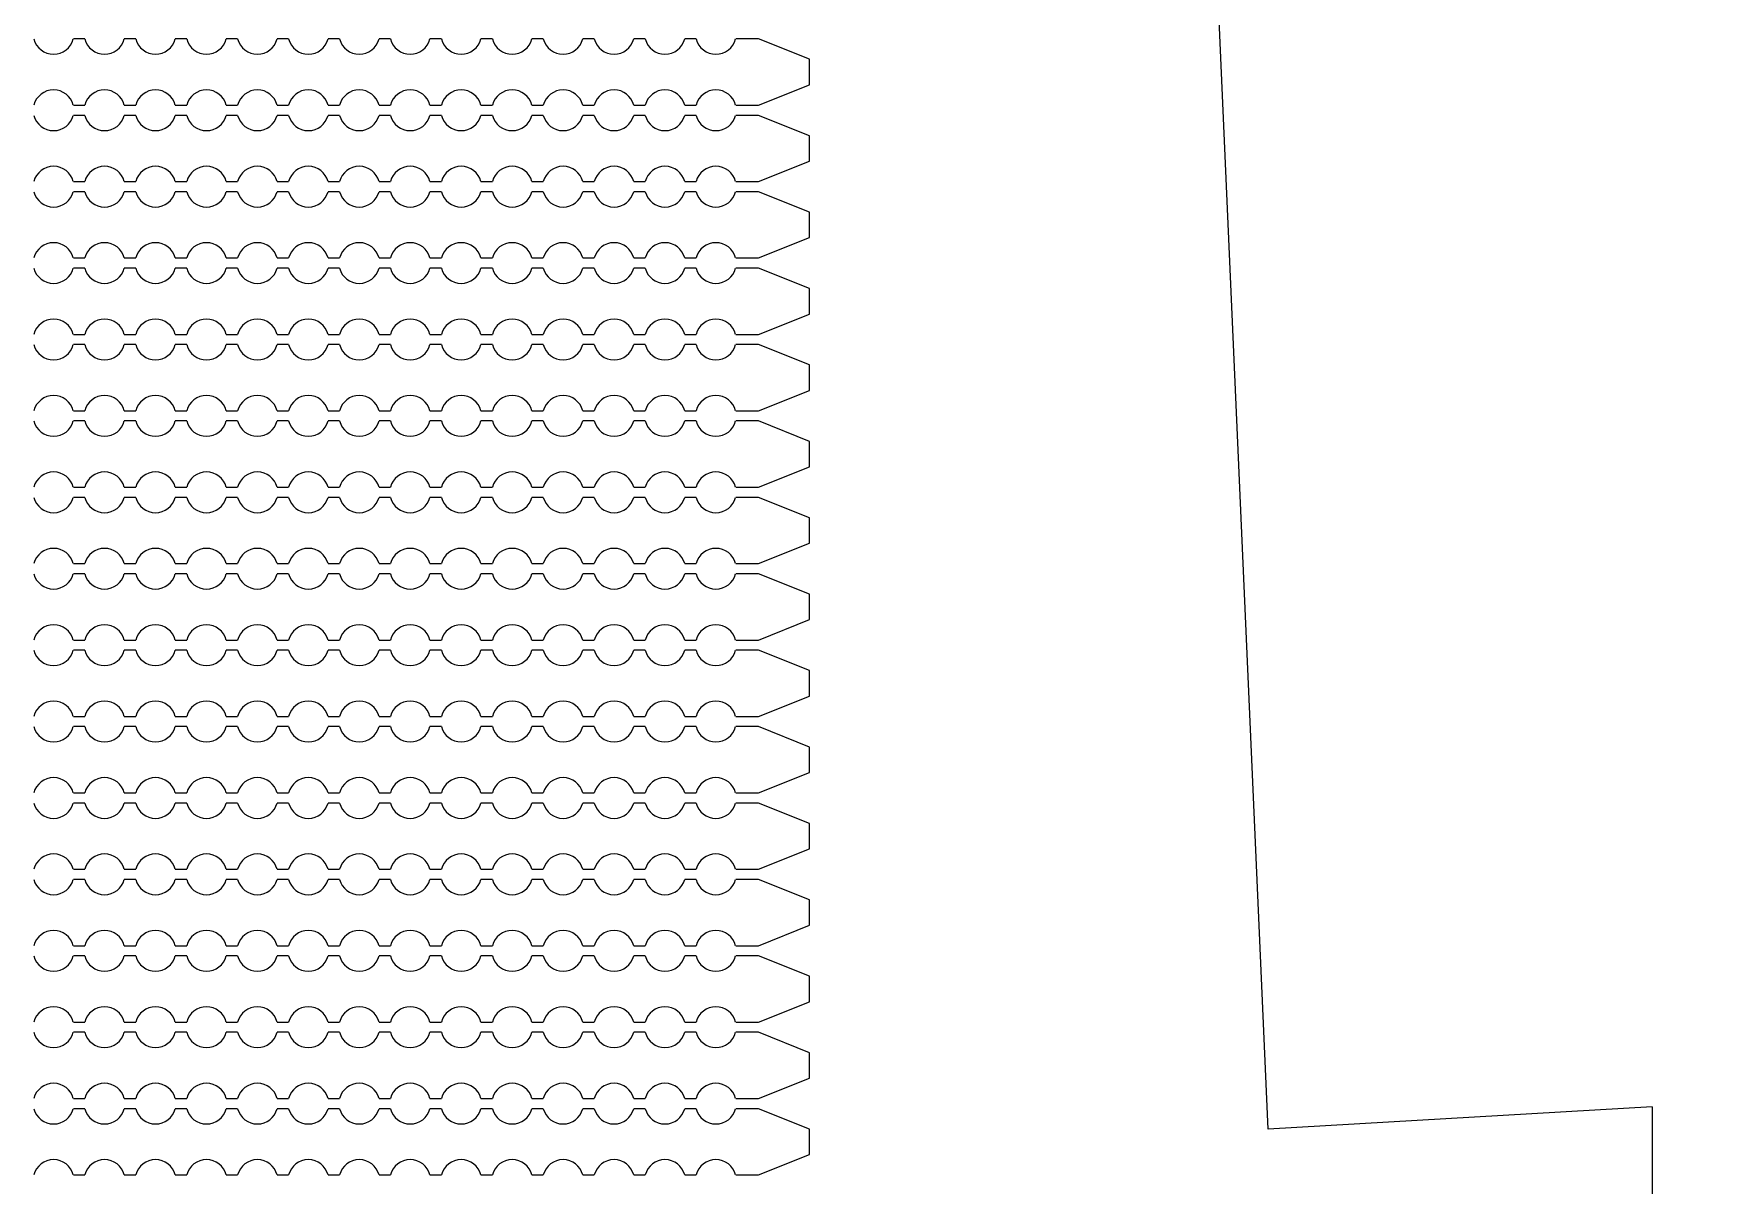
# Model space of a CAD drawing. Extents: x 4056 to 105656, y 4120 to 105720.
# Drawn here: x 35925 to 37587, y 32298 to 33428 of the extents above; entities that cross this region are included whole.
import ezdxf

# ---------------------------------------------------------------- set-up
doc = ezdxf.new("R2010")
doc.units = 13
doc.header["$MEASUREMENT"] = 0
doc.layers.add('Main Layer', color=7, linetype='Continuous', lineweight=0)

msp = doc.modelspace()

# ---------------------------------------------------------------- linework, layer by layer
for p, q in [((37136.4, 32353), (36936.4, 36903)), ((35975.1, 33423), (35963.9, 33423)), ((36025.1, 33423), (36013.9, 33423)), ((36075.1, 33423), (36063.9, 33423)), ((36125.1, 33423), (36113.9, 33423)), ((36175.1, 33423), (36163.9, 33423)), ((36225.1, 33423), (36213.9, 33423)), ((36275.1, 33423), (36263.9, 33423)), ((36325.1, 33423), (36313.9, 33423)), ((36375.1, 33423), (36363.9, 33423)), ((36425.1, 33423), (36413.9, 33423)), ((36475.1, 33423), (36463.9, 33423)), ((36525.1, 33423), (36513.9, 33423)), ((36575.1, 33423), (36563.9, 33423)), ((36625.1, 33423), (36613.9, 33423)), ((36636.4, 33423), (36625.1, 33423)), ((36686.4, 33403), (36636.4, 33423)), ((36686.4, 33378), (36686.4, 33403)), ((36636.4, 33358), (36686.4, 33378)), ((35963.9, 33358), (35975.1, 33358)), ((36013.9, 33358), (36025.1, 33358)), ((36063.9, 33358), (36075.1, 33358)), ((36113.9, 33358), (36125.1, 33358)), ((36163.9, 33358), (36175.1, 33358)), ((36213.9, 33358), (36225.1, 33358)), ((36263.9, 33358), (36275.1, 33358)), ((36313.9, 33358), (36325.1, 33358)), ((36363.9, 33358), (36375.1, 33358)), ((36413.9, 33358), (36425.1, 33358)), ((36463.9, 33358), (36475.1, 33358)), ((36513.9, 33358), (36525.1, 33358)), ((36563.9, 33358), (36575.1, 33358)), ((36613.9, 33358), (36625.1, 33358)), ((36625.1, 33358), (36636.4, 33358)), ((35975.1, 33348), (35963.9, 33348)), ((36025.1, 33348), (36013.9, 33348)), ((36075.1, 33348), (36063.9, 33348)), ((36125.1, 33348), (36113.9, 33348)), ((36175.1, 33348), (36163.9, 33348)), ((36225.1, 33348), (36213.9, 33348)), ((36275.1, 33348), (36263.9, 33348)), ((36325.1, 33348), (36313.9, 33348)), ((36375.1, 33348), (36363.9, 33348)), ((36425.1, 33348), (36413.9, 33348)), ((36475.1, 33348), (36463.9, 33348)), ((36525.1, 33348), (36513.9, 33348)), ((36575.1, 33348), (36563.9, 33348)), ((36625.1, 33348), (36613.9, 33348)), ((36636.4, 33348), (36625.1, 33348)), ((36686.4, 33328), (36636.4, 33348)), ((36686.4, 33303), (36686.4, 33328)), ((36636.4, 33283), (36686.4, 33303)), ((35963.9, 33283), (35975.1, 33283)), ((35975.1, 33273), (35963.9, 33273)), ((36013.9, 33283), (36025.1, 33283)), ((36025.1, 33273), (36013.9, 33273)), ((36063.9, 33283), (36075.1, 33283)), ((36075.1, 33273), (36063.9, 33273)), ((36113.9, 33283), (36125.1, 33283)), ((36125.1, 33273), (36113.9, 33273)), ((36163.9, 33283), (36175.1, 33283)), ((36175.1, 33273), (36163.9, 33273)), ((36213.9, 33283), (36225.1, 33283)), ((36225.1, 33273), (36213.9, 33273)), ((36263.9, 33283), (36275.1, 33283)), ((36275.1, 33273), (36263.9, 33273)), ((36313.9, 33283), (36325.1, 33283)), ((36325.1, 33273), (36313.9, 33273)), ((36363.9, 33283), (36375.1, 33283)), ((36375.1, 33273), (36363.9, 33273)), ((36413.9, 33283), (36425.1, 33283)), ((36425.1, 33273), (36413.9, 33273)), ((36463.9, 33283), (36475.1, 33283)), ((36475.1, 33273), (36463.9, 33273)), ((36513.9, 33283), (36525.1, 33283)), ((36525.1, 33273), (36513.9, 33273)), ((36563.9, 33283), (36575.1, 33283)), ((36575.1, 33273), (36563.9, 33273)), ((36613.9, 33283), (36625.1, 33283)), ((36625.1, 33273), (36613.9, 33273)), ((36625.1, 33283), (36636.4, 33283)), ((36636.4, 33273), (36625.1, 33273)), ((36686.4, 33253), (36636.4, 33273)), ((36686.4, 33228), (36686.4, 33253)), ((36636.4, 33208), (36686.4, 33228)), ((35963.9, 33208), (35975.1, 33208)), ((36013.9, 33208), (36025.1, 33208)), ((36063.9, 33208), (36075.1, 33208)), ((36113.9, 33208), (36125.1, 33208)), ((36163.9, 33208), (36175.1, 33208)), ((36213.9, 33208), (36225.1, 33208)), ((36263.9, 33208), (36275.1, 33208)), ((36313.9, 33208), (36325.1, 33208)), ((36363.9, 33208), (36375.1, 33208)), ((36413.9, 33208), (36425.1, 33208)), ((36463.9, 33208), (36475.1, 33208)), ((36513.9, 33208), (36525.1, 33208)), ((36563.9, 33208), (36575.1, 33208)), ((36613.9, 33208), (36625.1, 33208)), ((36625.1, 33208), (36636.4, 33208)), ((35975.1, 33198), (35963.9, 33198)), ((36025.1, 33198), (36013.9, 33198)), ((36075.1, 33198), (36063.9, 33198)), ((36125.1, 33198), (36113.9, 33198)), ((36175.1, 33198), (36163.9, 33198)), ((36225.1, 33198), (36213.9, 33198)), ((36275.1, 33198), (36263.9, 33198)), ((36325.1, 33198), (36313.9, 33198)), ((36375.1, 33198), (36363.9, 33198)), ((36425.1, 33198), (36413.9, 33198)), ((36475.1, 33198), (36463.9, 33198)), ((36525.1, 33198), (36513.9, 33198)), ((36575.1, 33198), (36563.9, 33198)), ((36625.1, 33198), (36613.9, 33198)), ((36636.4, 33198), (36625.1, 33198)), ((36686.4, 33178), (36636.4, 33198)), ((36686.4, 33153), (36686.4, 33178)), ((36636.4, 33133), (36686.4, 33153)), ((35963.9, 33133), (35975.1, 33133)), ((35975.1, 33123), (35963.9, 33123)), ((36013.9, 33133), (36025.1, 33133)), ((36025.1, 33123), (36013.9, 33123)), ((36063.9, 33133), (36075.1, 33133)), ((36075.1, 33123), (36063.9, 33123)), ((36113.9, 33133), (36125.1, 33133)), ((36125.1, 33123), (36113.9, 33123)), ((36163.9, 33133), (36175.1, 33133)), ((36175.1, 33123), (36163.9, 33123)), ((36213.9, 33133), (36225.1, 33133)), ((36225.1, 33123), (36213.9, 33123)), ((36263.9, 33133), (36275.1, 33133)), ((36275.1, 33123), (36263.9, 33123)), ((36313.9, 33133), (36325.1, 33133)), ((36325.1, 33123), (36313.9, 33123)), ((36363.9, 33133), (36375.1, 33133)), ((36375.1, 33123), (36363.9, 33123)), ((36413.9, 33133), (36425.1, 33133)), ((36425.1, 33123), (36413.9, 33123)), ((36463.9, 33133), (36475.1, 33133)), ((36475.1, 33123), (36463.9, 33123)), ((36513.9, 33133), (36525.1, 33133)), ((36525.1, 33123), (36513.9, 33123)), ((36563.9, 33133), (36575.1, 33133)), ((36575.1, 33123), (36563.9, 33123)), ((36613.9, 33133), (36625.1, 33133)), ((36625.1, 33123), (36613.9, 33123)), ((36625.1, 33133), (36636.4, 33133)), ((36636.4, 33123), (36625.1, 33123)), ((36686.4, 33103), (36636.4, 33123)), ((36686.4, 33078), (36686.4, 33103)), ((36636.4, 33058), (36686.4, 33078)), ((35963.9, 33058), (35975.1, 33058)), ((36013.9, 33058), (36025.1, 33058)), ((36063.9, 33058), (36075.1, 33058)), ((36113.9, 33058), (36125.1, 33058)), ((36163.9, 33058), (36175.1, 33058)), ((36213.9, 33058), (36225.1, 33058)), ((36263.9, 33058), (36275.1, 33058)), ((36313.9, 33058), (36325.1, 33058)), ((36363.9, 33058), (36375.1, 33058)), ((36413.9, 33058), (36425.1, 33058)), ((36463.9, 33058), (36475.1, 33058)), ((36513.9, 33058), (36525.1, 33058)), ((36563.9, 33058), (36575.1, 33058)), ((36613.9, 33058), (36625.1, 33058)), ((36625.1, 33058), (36636.4, 33058)), ((35975.1, 33048), (35963.9, 33048)), ((36025.1, 33048), (36013.9, 33048)), ((36075.1, 33048), (36063.9, 33048)), ((36125.1, 33048), (36113.9, 33048)), ((36175.1, 33048), (36163.9, 33048)), ((36225.1, 33048), (36213.9, 33048)), ((36275.1, 33048), (36263.9, 33048)), ((36325.1, 33048), (36313.9, 33048)), ((36375.1, 33048), (36363.9, 33048)), ((36425.1, 33048), (36413.9, 33048)), ((36475.1, 33048), (36463.9, 33048)), ((36525.1, 33048), (36513.9, 33048)), ((36575.1, 33048), (36563.9, 33048)), ((36625.1, 33048), (36613.9, 33048)), ((36636.4, 33048), (36625.1, 33048)), ((36686.4, 33028), (36636.4, 33048)), ((36686.4, 33003), (36686.4, 33028)), ((36636.4, 32983), (36686.4, 33003)), ((35963.9, 32983), (35975.1, 32983)), ((35975.1, 32973), (35963.9, 32973)), ((36013.9, 32983), (36025.1, 32983)), ((36025.1, 32973), (36013.9, 32973)), ((36063.9, 32983), (36075.1, 32983)), ((36075.1, 32973), (36063.9, 32973)), ((36113.9, 32983), (36125.1, 32983)), ((36125.1, 32973), (36113.9, 32973)), ((36163.9, 32983), (36175.1, 32983)), ((36175.1, 32973), (36163.9, 32973)), ((36213.9, 32983), (36225.1, 32983)), ((36225.1, 32973), (36213.9, 32973)), ((36263.9, 32983), (36275.1, 32983)), ((36275.1, 32973), (36263.9, 32973)), ((36313.9, 32983), (36325.1, 32983)), ((36325.1, 32973), (36313.9, 32973)), ((36363.9, 32983), (36375.1, 32983)), ((36375.1, 32973), (36363.9, 32973)), ((36413.9, 32983), (36425.1, 32983)), ((36425.1, 32973), (36413.9, 32973)), ((36463.9, 32983), (36475.1, 32983)), ((36475.1, 32973), (36463.9, 32973)), ((36513.9, 32983), (36525.1, 32983)), ((36525.1, 32973), (36513.9, 32973)), ((36563.9, 32983), (36575.1, 32983)), ((36575.1, 32973), (36563.9, 32973)), ((36613.9, 32983), (36625.1, 32983)), ((36625.1, 32973), (36613.9, 32973)), ((36625.1, 32983), (36636.4, 32983)), ((36636.4, 32973), (36625.1, 32973)), ((36686.4, 32953), (36636.4, 32973)), ((36686.4, 32928), (36686.4, 32953)), ((36636.4, 32908), (36686.4, 32928)), ((35963.9, 32908), (35975.1, 32908)), ((36013.9, 32908), (36025.1, 32908)), ((36063.9, 32908), (36075.1, 32908)), ((36113.9, 32908), (36125.1, 32908)), ((36163.9, 32908), (36175.1, 32908)), ((36213.9, 32908), (36225.1, 32908)), ((36263.9, 32908), (36275.1, 32908)), ((36313.9, 32908), (36325.1, 32908)), ((36363.9, 32908), (36375.1, 32908)), ((36413.9, 32908), (36425.1, 32908)), ((36463.9, 32908), (36475.1, 32908)), ((36513.9, 32908), (36525.1, 32908)), ((36563.9, 32908), (36575.1, 32908)), ((36613.9, 32908), (36625.1, 32908)), ((36625.1, 32908), (36636.4, 32908)), ((35975.1, 32898), (35963.9, 32898)), ((36025.1, 32898), (36013.9, 32898)), ((36075.1, 32898), (36063.9, 32898)), ((36125.1, 32898), (36113.9, 32898)), ((36175.1, 32898), (36163.9, 32898)), ((36225.1, 32898), (36213.9, 32898)), ((36275.1, 32898), (36263.9, 32898)), ((36325.1, 32898), (36313.9, 32898)), ((36375.1, 32898), (36363.9, 32898)), ((36425.1, 32898), (36413.9, 32898)), ((36475.1, 32898), (36463.9, 32898)), ((36525.1, 32898), (36513.9, 32898)), ((36575.1, 32898), (36563.9, 32898)), ((36625.1, 32898), (36613.9, 32898)), ((36636.4, 32898), (36625.1, 32898)), ((36686.4, 32878), (36636.4, 32898)), ((36686.4, 32853), (36686.4, 32878)), ((36636.4, 32833), (36686.4, 32853)), ((35963.9, 32833), (35975.1, 32833)), ((35975.1, 32823), (35963.9, 32823)), ((36013.9, 32833), (36025.1, 32833)), ((36025.1, 32823), (36013.9, 32823)), ((36063.9, 32833), (36075.1, 32833)), ((36075.1, 32823), (36063.9, 32823)), ((36113.9, 32833), (36125.1, 32833)), ((36125.1, 32823), (36113.9, 32823)), ((36163.9, 32833), (36175.1, 32833)), ((36175.1, 32823), (36163.9, 32823)), ((36213.9, 32833), (36225.1, 32833)), ((36225.1, 32823), (36213.9, 32823)), ((36263.9, 32833), (36275.1, 32833)), ((36275.1, 32823), (36263.9, 32823)), ((36313.9, 32833), (36325.1, 32833)), ((36325.1, 32823), (36313.9, 32823)), ((36363.9, 32833), (36375.1, 32833)), ((36375.1, 32823), (36363.9, 32823)), ((36413.9, 32833), (36425.1, 32833)), ((36425.1, 32823), (36413.9, 32823)), ((36463.9, 32833), (36475.1, 32833)), ((36475.1, 32823), (36463.9, 32823)), ((36513.9, 32833), (36525.1, 32833)), ((36525.1, 32823), (36513.9, 32823)), ((36563.9, 32833), (36575.1, 32833)), ((36575.1, 32823), (36563.9, 32823)), ((36613.9, 32833), (36625.1, 32833)), ((36625.1, 32823), (36613.9, 32823)), ((36625.1, 32833), (36636.4, 32833)), ((36636.4, 32823), (36625.1, 32823)), ((36686.4, 32803), (36636.4, 32823)), ((36686.4, 32778), (36686.4, 32803)), ((36636.4, 32758), (36686.4, 32778)), ((35963.9, 32758), (35975.1, 32758)), ((36013.9, 32758), (36025.1, 32758)), ((36063.9, 32758), (36075.1, 32758)), ((36113.9, 32758), (36125.1, 32758)), ((36163.9, 32758), (36175.1, 32758)), ((36213.9, 32758), (36225.1, 32758)), ((36263.9, 32758), (36275.1, 32758)), ((36313.9, 32758), (36325.1, 32758)), ((36363.9, 32758), (36375.1, 32758)), ((36413.9, 32758), (36425.1, 32758)), ((36463.9, 32758), (36475.1, 32758)), ((36513.9, 32758), (36525.1, 32758)), ((36563.9, 32758), (36575.1, 32758)), ((36613.9, 32758), (36625.1, 32758)), ((36625.1, 32758), (36636.4, 32758)), ((35975.1, 32748), (35963.9, 32748)), ((36025.1, 32748), (36013.9, 32748)), ((36075.1, 32748), (36063.9, 32748)), ((36125.1, 32748), (36113.9, 32748)), ((36175.1, 32748), (36163.9, 32748)), ((36225.1, 32748), (36213.9, 32748)), ((36275.1, 32748), (36263.9, 32748)), ((36325.1, 32748), (36313.9, 32748)), ((36375.1, 32748), (36363.9, 32748)), ((36425.1, 32748), (36413.9, 32748)), ((36475.1, 32748), (36463.9, 32748)), ((36525.1, 32748), (36513.9, 32748)), ((36575.1, 32748), (36563.9, 32748)), ((36625.1, 32748), (36613.9, 32748)), ((36636.4, 32748), (36625.1, 32748)), ((36686.4, 32728), (36636.4, 32748)), ((36686.4, 32703), (36686.4, 32728)), ((36636.4, 32683), (36686.4, 32703)), ((35963.9, 32683), (35975.1, 32683)), ((35975.1, 32673), (35963.9, 32673)), ((36013.9, 32683), (36025.1, 32683)), ((36025.1, 32673), (36013.9, 32673)), ((36063.9, 32683), (36075.1, 32683)), ((36075.1, 32673), (36063.9, 32673)), ((36113.9, 32683), (36125.1, 32683)), ((36125.1, 32673), (36113.9, 32673)), ((36163.9, 32683), (36175.1, 32683)), ((36175.1, 32673), (36163.9, 32673)), ((36213.9, 32683), (36225.1, 32683)), ((36225.1, 32673), (36213.9, 32673)), ((36263.9, 32683), (36275.1, 32683)), ((36275.1, 32673), (36263.9, 32673)), ((36313.9, 32683), (36325.1, 32683)), ((36325.1, 32673), (36313.9, 32673)), ((36363.9, 32683), (36375.1, 32683)), ((36375.1, 32673), (36363.9, 32673)), ((36413.9, 32683), (36425.1, 32683)), ((36425.1, 32673), (36413.9, 32673)), ((36463.9, 32683), (36475.1, 32683)), ((36475.1, 32673), (36463.9, 32673)), ((36513.9, 32683), (36525.1, 32683)), ((36525.1, 32673), (36513.9, 32673)), ((36563.9, 32683), (36575.1, 32683)), ((36575.1, 32673), (36563.9, 32673)), ((36613.9, 32683), (36625.1, 32683)), ((36625.1, 32673), (36613.9, 32673)), ((36625.1, 32683), (36636.4, 32683)), ((36636.4, 32673), (36625.1, 32673)), ((36686.4, 32653), (36636.4, 32673)), ((36686.4, 32628), (36686.4, 32653)), ((36636.4, 32608), (36686.4, 32628)), ((35963.9, 32608), (35975.1, 32608)), ((36013.9, 32608), (36025.1, 32608)), ((36063.9, 32608), (36075.1, 32608)), ((36113.9, 32608), (36125.1, 32608)), ((36163.9, 32608), (36175.1, 32608)), ((36213.9, 32608), (36225.1, 32608)), ((36263.9, 32608), (36275.1, 32608)), ((36313.9, 32608), (36325.1, 32608)), ((36363.9, 32608), (36375.1, 32608)), ((36413.9, 32608), (36425.1, 32608)), ((36463.9, 32608), (36475.1, 32608)), ((36513.9, 32608), (36525.1, 32608)), ((36563.9, 32608), (36575.1, 32608)), ((36613.9, 32608), (36625.1, 32608)), ((36625.1, 32608), (36636.4, 32608)), ((35975.1, 32598), (35963.9, 32598)), ((36025.1, 32598), (36013.9, 32598)), ((36075.1, 32598), (36063.9, 32598)), ((36125.1, 32598), (36113.9, 32598)), ((36175.1, 32598), (36163.9, 32598)), ((36225.1, 32598), (36213.9, 32598)), ((36275.1, 32598), (36263.9, 32598)), ((36325.1, 32598), (36313.9, 32598)), ((36375.1, 32598), (36363.9, 32598)), ((36425.1, 32598), (36413.9, 32598)), ((36475.1, 32598), (36463.9, 32598)), ((36525.1, 32598), (36513.9, 32598)), ((36575.1, 32598), (36563.9, 32598)), ((36625.1, 32598), (36613.9, 32598)), ((36636.4, 32598), (36625.1, 32598)), ((36686.4, 32578), (36636.4, 32598)), ((36686.4, 32553), (36686.4, 32578)), ((36636.4, 32533), (36686.4, 32553)), ((35963.9, 32533), (35975.1, 32533)), ((35975.1, 32523), (35963.9, 32523)), ((36013.9, 32533), (36025.1, 32533)), ((36025.1, 32523), (36013.9, 32523)), ((36063.9, 32533), (36075.1, 32533)), ((36075.1, 32523), (36063.9, 32523)), ((36113.9, 32533), (36125.1, 32533)), ((36125.1, 32523), (36113.9, 32523)), ((36163.9, 32533), (36175.1, 32533)), ((36175.1, 32523), (36163.9, 32523)), ((36213.9, 32533), (36225.1, 32533)), ((36225.1, 32523), (36213.9, 32523)), ((36263.9, 32533), (36275.1, 32533)), ((36275.1, 32523), (36263.9, 32523)), ((36313.9, 32533), (36325.1, 32533)), ((36325.1, 32523), (36313.9, 32523)), ((36363.9, 32533), (36375.1, 32533)), ((36375.1, 32523), (36363.9, 32523)), ((36413.9, 32533), (36425.1, 32533)), ((36425.1, 32523), (36413.9, 32523)), ((36463.9, 32533), (36475.1, 32533)), ((36475.1, 32523), (36463.9, 32523)), ((36513.9, 32533), (36525.1, 32533)), ((36525.1, 32523), (36513.9, 32523)), ((36563.9, 32533), (36575.1, 32533)), ((36575.1, 32523), (36563.9, 32523)), ((36613.9, 32533), (36625.1, 32533)), ((36625.1, 32523), (36613.9, 32523)), ((36625.1, 32533), (36636.4, 32533)), ((36636.4, 32523), (36625.1, 32523)), ((36686.4, 32503), (36636.4, 32523)), ((36686.4, 32478), (36686.4, 32503)), ((36636.4, 32458), (36686.4, 32478)), ((35963.9, 32458), (35975.1, 32458)), ((36013.9, 32458), (36025.1, 32458)), ((36063.9, 32458), (36075.1, 32458)), ((36113.9, 32458), (36125.1, 32458)), ((36163.9, 32458), (36175.1, 32458)), ((36213.9, 32458), (36225.1, 32458)), ((36263.9, 32458), (36275.1, 32458)), ((36313.9, 32458), (36325.1, 32458)), ((36363.9, 32458), (36375.1, 32458)), ((36413.9, 32458), (36425.1, 32458)), ((36463.9, 32458), (36475.1, 32458)), ((36513.9, 32458), (36525.1, 32458)), ((36563.9, 32458), (36575.1, 32458)), ((36613.9, 32458), (36625.1, 32458)), ((36625.1, 32458), (36636.4, 32458)), ((35975.1, 32448), (35963.9, 32448)), ((36025.1, 32448), (36013.9, 32448)), ((36075.1, 32448), (36063.9, 32448)), ((36125.1, 32448), (36113.9, 32448)), ((36175.1, 32448), (36163.9, 32448)), ((36225.1, 32448), (36213.9, 32448)), ((36275.1, 32448), (36263.9, 32448)), ((36325.1, 32448), (36313.9, 32448)), ((36375.1, 32448), (36363.9, 32448)), ((36425.1, 32448), (36413.9, 32448)), ((36475.1, 32448), (36463.9, 32448)), ((36525.1, 32448), (36513.9, 32448)), ((36575.1, 32448), (36563.9, 32448)), ((36625.1, 32448), (36613.9, 32448)), ((36636.4, 32448), (36625.1, 32448)), ((36686.4, 32428), (36636.4, 32448)), ((36686.4, 32403), (36686.4, 32428)), ((36636.4, 32383), (36686.4, 32403)), ((35963.9, 32383), (35975.1, 32383)), ((35975.1, 32373), (35963.9, 32373)), ((36013.9, 32383), (36025.1, 32383)), ((36025.1, 32373), (36013.9, 32373)), ((36063.9, 32383), (36075.1, 32383)), ((36075.1, 32373), (36063.9, 32373)), ((36113.9, 32383), (36125.1, 32383)), ((36125.1, 32373), (36113.9, 32373)), ((36163.9, 32383), (36175.1, 32383)), ((36175.1, 32373), (36163.9, 32373)), ((36213.9, 32383), (36225.1, 32383)), ((36225.1, 32373), (36213.9, 32373)), ((36263.9, 32383), (36275.1, 32383)), ((36275.1, 32373), (36263.9, 32373)), ((36313.9, 32383), (36325.1, 32383)), ((36325.1, 32373), (36313.9, 32373)), ((36363.9, 32383), (36375.1, 32383)), ((36375.1, 32373), (36363.9, 32373)), ((36413.9, 32383), (36425.1, 32383)), ((36425.1, 32373), (36413.9, 32373)), ((36463.9, 32383), (36475.1, 32383)), ((36475.1, 32373), (36463.9, 32373)), ((36513.9, 32383), (36525.1, 32383)), ((36525.1, 32373), (36513.9, 32373)), ((36563.9, 32383), (36575.1, 32383)), ((36575.1, 32373), (36563.9, 32373)), ((36613.9, 32383), (36625.1, 32383)), ((36625.1, 32373), (36613.9, 32373)), ((36625.1, 32383), (36636.4, 32383)), ((36636.4, 32373), (36625.1, 32373)), ((36686.4, 32353), (36636.4, 32373)), ((37513.2, 32374.7), (37136.4, 32353)), ((36686.4, 32328), (36686.4, 32353)), ((36636.4, 32308), (36686.4, 32328)), ((35963.9, 32308), (35975.1, 32308)), ((36013.9, 32308), (36025.1, 32308)), ((36063.9, 32308), (36075.1, 32308)), ((36113.9, 32308), (36125.1, 32308)), ((36163.9, 32308), (36175.1, 32308)), ((36213.9, 32308), (36225.1, 32308)), ((36263.9, 32308), (36275.1, 32308)), ((36313.9, 32308), (36325.1, 32308)), ((36363.9, 32308), (36375.1, 32308)), ((36413.9, 32308), (36425.1, 32308)), ((36463.9, 32308), (36475.1, 32308)), ((36513.9, 32308), (36525.1, 32308)), ((36563.9, 32308), (36575.1, 32308)), ((36613.9, 32308), (36625.1, 32308)), ((36625.1, 32308), (36636.4, 32308))]:
    msp.add_line(p, q)
at = {"lineweight": 0}
msp.add_line((37513.2, 32374.7), (37513.2, 26210.4), dxfattribs=at)
for centre, start, end in [((35944.5, 33428), 194.4775, 345.5225), ((35994.5, 33428), 194.4775, 345.5225), ((36044.5, 33428), 194.4775, 345.5225), ((36094.5, 33428), 194.4775, 345.5225), ((36144.5, 33428), 194.4775, 345.5225), ((36194.5, 33428), 194.4775, 345.5225), ((36244.5, 33428), 194.4775, 345.5225), ((36294.5, 33428), 194.4775, 345.5225), ((36344.5, 33428), 194.4775, 345.5225), ((36394.5, 33428), 194.4775, 345.5225), ((36444.5, 33428), 194.4775, 345.5225), ((36494.5, 33428), 194.4775, 345.5225), ((36544.5, 33428), 194.4775, 345.5225), ((36594.5, 33428), 194.4775, 345.5225), ((35944.5, 33353), 14.4775, 165.5225), ((35994.5, 33353), 14.4775, 165.5225), ((36044.5, 33353), 14.4775, 165.5225), ((36094.5, 33353), 14.4775, 165.5225), ((36144.5, 33353), 14.4775, 165.5225), ((36194.5, 33353), 14.4775, 165.5225), ((36244.5, 33353), 14.4775, 165.5225), ((36294.5, 33353), 14.4775, 165.5225), ((36344.5, 33353), 14.4775, 165.5225), ((36394.5, 33353), 14.4775, 165.5225), ((36444.5, 33353), 14.4775, 165.5225), ((36494.5, 33353), 14.4775, 165.5225), ((36544.5, 33353), 14.4775, 165.5225), ((36594.5, 33353), 14.4775, 165.5225), ((35944.5, 33353), 194.4775, 345.5225), ((35994.5, 33353), 194.4775, 345.5225), ((36044.5, 33353), 194.4775, 345.5225), ((36094.5, 33353), 194.4775, 345.5225), ((36144.5, 33353), 194.4775, 345.5225), ((36194.5, 33353), 194.4775, 345.5225), ((36244.5, 33353), 194.4775, 345.5225), ((36294.5, 33353), 194.4775, 345.5225), ((36344.5, 33353), 194.4775, 345.5225), ((36394.5, 33353), 194.4775, 345.5225), ((36444.5, 33353), 194.4775, 345.5225), ((36494.5, 33353), 194.4775, 345.5225), ((36544.5, 33353), 194.4775, 345.5225), ((36594.5, 33353), 194.4775, 345.5225), ((35944.5, 33278), 14.4775, 165.5225), ((35994.5, 33278), 14.4775, 165.5225), ((36044.5, 33278), 14.4775, 165.5225), ((36094.5, 33278), 14.4775, 165.5225), ((36144.5, 33278), 14.4775, 165.5225), ((36194.5, 33278), 14.4775, 165.5225), ((36244.5, 33278), 14.4775, 165.5225), ((36294.5, 33278), 14.4775, 165.5225), ((36344.5, 33278), 14.4775, 165.5225), ((36394.5, 33278), 14.4775, 165.5225), ((36444.5, 33278), 14.4775, 165.5225), ((36494.5, 33278), 14.4775, 165.5225), ((36544.5, 33278), 14.4775, 165.5225), ((36594.5, 33278), 14.4775, 165.5225), ((35944.5, 33278), 194.4775, 345.5225), ((35994.5, 33278), 194.4775, 345.5225), ((36044.5, 33278), 194.4775, 345.5225), ((36094.5, 33278), 194.4775, 345.5225), ((36144.5, 33278), 194.4775, 345.5225), ((36194.5, 33278), 194.4775, 345.5225), ((36244.5, 33278), 194.4775, 345.5225), ((36294.5, 33278), 194.4775, 345.5225), ((36344.5, 33278), 194.4775, 345.5225), ((36394.5, 33278), 194.4775, 345.5225), ((36444.5, 33278), 194.4775, 345.5225), ((36494.5, 33278), 194.4775, 345.5225), ((36544.5, 33278), 194.4775, 345.5225), ((36594.5, 33278), 194.4775, 345.5225), ((35944.5, 33203), 14.4775, 165.5225), ((35994.5, 33203), 14.4775, 165.5225), ((36044.5, 33203), 14.4775, 165.5225), ((36094.5, 33203), 14.4775, 165.5225), ((36144.5, 33203), 14.4775, 165.5225), ((36194.5, 33203), 14.4775, 165.5225), ((36244.5, 33203), 14.4775, 165.5225), ((36294.5, 33203), 14.4775, 165.5225), ((36344.5, 33203), 14.4775, 165.5225), ((36394.5, 33203), 14.4775, 165.5225), ((36444.5, 33203), 14.4775, 165.5225), ((36494.5, 33203), 14.4775, 165.5225), ((36544.5, 33203), 14.4775, 165.5225), ((36594.5, 33203), 14.4775, 165.5225), ((35944.5, 33203), 194.4775, 345.5225), ((35994.5, 33203), 194.4775, 345.5225), ((36044.5, 33203), 194.4775, 345.5225), ((36094.5, 33203), 194.4775, 345.5225), ((36144.5, 33203), 194.4775, 345.5225), ((36194.5, 33203), 194.4775, 345.5225), ((36244.5, 33203), 194.4775, 345.5225), ((36294.5, 33203), 194.4775, 345.5225), ((36344.5, 33203), 194.4775, 345.5225), ((36394.5, 33203), 194.4775, 345.5225), ((36444.5, 33203), 194.4775, 345.5225), ((36494.5, 33203), 194.4775, 345.5225), ((36544.5, 33203), 194.4775, 345.5225), ((36594.5, 33203), 194.4775, 345.5225), ((35944.5, 33128), 14.4775, 165.5225), ((35994.5, 33128), 14.4775, 165.5225), ((36044.5, 33128), 14.4775, 165.5225), ((36094.5, 33128), 14.4775, 165.5225), ((36144.5, 33128), 14.4775, 165.5225), ((36194.5, 33128), 14.4775, 165.5225), ((36244.5, 33128), 14.4775, 165.5225), ((36294.5, 33128), 14.4775, 165.5225), ((36344.5, 33128), 14.4775, 165.5225), ((36394.5, 33128), 14.4775, 165.5225), ((36444.5, 33128), 14.4775, 165.5225), ((36494.5, 33128), 14.4775, 165.5225), ((36544.5, 33128), 14.4775, 165.5225), ((36594.5, 33128), 14.4775, 165.5225), ((35944.5, 33128), 194.4775, 345.5225), ((35994.5, 33128), 194.4775, 345.5225), ((36044.5, 33128), 194.4775, 345.5225), ((36094.5, 33128), 194.4775, 345.5225), ((36144.5, 33128), 194.4775, 345.5225), ((36194.5, 33128), 194.4775, 345.5225), ((36244.5, 33128), 194.4775, 345.5225), ((36294.5, 33128), 194.4775, 345.5225), ((36344.5, 33128), 194.4775, 345.5225), ((36394.5, 33128), 194.4775, 345.5225), ((36444.5, 33128), 194.4775, 345.5225), ((36494.5, 33128), 194.4775, 345.5225), ((36544.5, 33128), 194.4775, 345.5225), ((36594.5, 33128), 194.4775, 345.5225), ((35944.5, 33053), 14.4775, 165.5225), ((35994.5, 33053), 14.4775, 165.5225), ((36044.5, 33053), 14.4775, 165.5225), ((36094.5, 33053), 14.4775, 165.5225), ((36144.5, 33053), 14.4775, 165.5225), ((36194.5, 33053), 14.4775, 165.5225), ((36244.5, 33053), 14.4775, 165.5225), ((36294.5, 33053), 14.4775, 165.5225), ((36344.5, 33053), 14.4775, 165.5225), ((36394.5, 33053), 14.4775, 165.5225), ((36444.5, 33053), 14.4775, 165.5225), ((36494.5, 33053), 14.4775, 165.5225), ((36544.5, 33053), 14.4775, 165.5225), ((36594.5, 33053), 14.4775, 165.5225), ((35944.5, 33053), 194.4775, 345.5225), ((35994.5, 33053), 194.4775, 345.5225), ((36044.5, 33053), 194.4775, 345.5225), ((36094.5, 33053), 194.4775, 345.5225), ((36144.5, 33053), 194.4775, 345.5225), ((36194.5, 33053), 194.4775, 345.5225), ((36244.5, 33053), 194.4775, 345.5225), ((36294.5, 33053), 194.4775, 345.5225), ((36344.5, 33053), 194.4775, 345.5225), ((36394.5, 33053), 194.4775, 345.5225), ((36444.5, 33053), 194.4775, 345.5225), ((36494.5, 33053), 194.4775, 345.5225), ((36544.5, 33053), 194.4775, 345.5225), ((36594.5, 33053), 194.4775, 345.5225), ((35944.5, 32978), 14.4775, 165.5225), ((35994.5, 32978), 14.4775, 165.5225), ((36044.5, 32978), 14.4775, 165.5225), ((36094.5, 32978), 14.4775, 165.5225), ((36144.5, 32978), 14.4775, 165.5225), ((36194.5, 32978), 14.4775, 165.5225), ((36244.5, 32978), 14.4775, 165.5225), ((36294.5, 32978), 14.4775, 165.5225), ((36344.5, 32978), 14.4775, 165.5225), ((36394.5, 32978), 14.4775, 165.5225), ((36444.5, 32978), 14.4775, 165.5225), ((36494.5, 32978), 14.4775, 165.5225), ((36544.5, 32978), 14.4775, 165.5225), ((36594.5, 32978), 14.4775, 165.5225), ((35944.5, 32978), 194.4775, 345.5225), ((35994.5, 32978), 194.4775, 345.5225), ((36044.5, 32978), 194.4775, 345.5225), ((36094.5, 32978), 194.4775, 345.5225), ((36144.5, 32978), 194.4775, 345.5225), ((36194.5, 32978), 194.4775, 345.5225), ((36244.5, 32978), 194.4775, 345.5225), ((36294.5, 32978), 194.4775, 345.5225), ((36344.5, 32978), 194.4775, 345.5225), ((36394.5, 32978), 194.4775, 345.5225), ((36444.5, 32978), 194.4775, 345.5225), ((36494.5, 32978), 194.4775, 345.5225), ((36544.5, 32978), 194.4775, 345.5225), ((36594.5, 32978), 194.4775, 345.5225), ((35944.5, 32903), 14.4775, 165.5225), ((35994.5, 32903), 14.4775, 165.5225), ((36044.5, 32903), 14.4775, 165.5225), ((36094.5, 32903), 14.4775, 165.5225), ((36144.5, 32903), 14.4775, 165.5225), ((36194.5, 32903), 14.4775, 165.5225), ((36244.5, 32903), 14.4775, 165.5225), ((36294.5, 32903), 14.4775, 165.5225), ((36344.5, 32903), 14.4775, 165.5225), ((36394.5, 32903), 14.4775, 165.5225), ((36444.5, 32903), 14.4775, 165.5225), ((36494.5, 32903), 14.4775, 165.5225), ((36544.5, 32903), 14.4775, 165.5225), ((36594.5, 32903), 14.4775, 165.5225), ((35944.5, 32903), 194.4775, 345.5225), ((35994.5, 32903), 194.4775, 345.5225), ((36044.5, 32903), 194.4775, 345.5225), ((36094.5, 32903), 194.4775, 345.5225), ((36144.5, 32903), 194.4775, 345.5225), ((36194.5, 32903), 194.4775, 345.5225), ((36244.5, 32903), 194.4775, 345.5225), ((36294.5, 32903), 194.4775, 345.5225), ((36344.5, 32903), 194.4775, 345.5225), ((36394.5, 32903), 194.4775, 345.5225), ((36444.5, 32903), 194.4775, 345.5225), ((36494.5, 32903), 194.4775, 345.5225), ((36544.5, 32903), 194.4775, 345.5225), ((36594.5, 32903), 194.4775, 345.5225), ((35944.5, 32828), 14.4775, 165.5225), ((35994.5, 32828), 14.4775, 165.5225), ((36044.5, 32828), 14.4775, 165.5225), ((36094.5, 32828), 14.4775, 165.5225), ((36144.5, 32828), 14.4775, 165.5225), ((36194.5, 32828), 14.4775, 165.5225), ((36244.5, 32828), 14.4775, 165.5225), ((36294.5, 32828), 14.4775, 165.5225), ((36344.5, 32828), 14.4775, 165.5225), ((36394.5, 32828), 14.4775, 165.5225), ((36444.5, 32828), 14.4775, 165.5225), ((36494.5, 32828), 14.4775, 165.5225), ((36544.5, 32828), 14.4775, 165.5225), ((36594.5, 32828), 14.4775, 165.5225), ((35944.5, 32828), 194.4775, 345.5225), ((35994.5, 32828), 194.4775, 345.5225), ((36044.5, 32828), 194.4775, 345.5225), ((36094.5, 32828), 194.4775, 345.5225), ((36144.5, 32828), 194.4775, 345.5225), ((36194.5, 32828), 194.4775, 345.5225), ((36244.5, 32828), 194.4775, 345.5225), ((36294.5, 32828), 194.4775, 345.5225), ((36344.5, 32828), 194.4775, 345.5225), ((36394.5, 32828), 194.4775, 345.5225), ((36444.5, 32828), 194.4775, 345.5225), ((36494.5, 32828), 194.4775, 345.5225), ((36544.5, 32828), 194.4775, 345.5225), ((36594.5, 32828), 194.4775, 345.5225), ((35944.5, 32753), 14.4775, 165.5225), ((35994.5, 32753), 14.4775, 165.5225), ((36044.5, 32753), 14.4775, 165.5225), ((36094.5, 32753), 14.4775, 165.5225), ((36144.5, 32753), 14.4775, 165.5225), ((36194.5, 32753), 14.4775, 165.5225), ((36244.5, 32753), 14.4775, 165.5225), ((36294.5, 32753), 14.4775, 165.5225), ((36344.5, 32753), 14.4775, 165.5225), ((36394.5, 32753), 14.4775, 165.5225), ((36444.5, 32753), 14.4775, 165.5225), ((36494.5, 32753), 14.4775, 165.5225), ((36544.5, 32753), 14.4775, 165.5225), ((36594.5, 32753), 14.4775, 165.5225), ((35944.5, 32753), 194.4775, 345.5225), ((35994.5, 32753), 194.4775, 345.5225), ((36044.5, 32753), 194.4775, 345.5225), ((36094.5, 32753), 194.4775, 345.5225), ((36144.5, 32753), 194.4775, 345.5225), ((36194.5, 32753), 194.4775, 345.5225), ((36244.5, 32753), 194.4775, 345.5225), ((36294.5, 32753), 194.4775, 345.5225), ((36344.5, 32753), 194.4775, 345.5225), ((36394.5, 32753), 194.4775, 345.5225), ((36444.5, 32753), 194.4775, 345.5225), ((36494.5, 32753), 194.4775, 345.5225), ((36544.5, 32753), 194.4775, 345.5225), ((36594.5, 32753), 194.4775, 345.5225), ((35944.5, 32678), 14.4775, 165.5225), ((35994.5, 32678), 14.4775, 165.5225), ((36044.5, 32678), 14.4775, 165.5225), ((36094.5, 32678), 14.4775, 165.5225), ((36144.5, 32678), 14.4775, 165.5225), ((36194.5, 32678), 14.4775, 165.5225), ((36244.5, 32678), 14.4775, 165.5225), ((36294.5, 32678), 14.4775, 165.5225), ((36344.5, 32678), 14.4775, 165.5225), ((36394.5, 32678), 14.4775, 165.5225), ((36444.5, 32678), 14.4775, 165.5225), ((36494.5, 32678), 14.4775, 165.5225), ((36544.5, 32678), 14.4775, 165.5225), ((36594.5, 32678), 14.4775, 165.5225), ((35944.5, 32678), 194.4775, 345.5225), ((35994.5, 32678), 194.4775, 345.5225), ((36044.5, 32678), 194.4775, 345.5225), ((36094.5, 32678), 194.4775, 345.5225), ((36144.5, 32678), 194.4775, 345.5225), ((36194.5, 32678), 194.4775, 345.5225), ((36244.5, 32678), 194.4775, 345.5225), ((36294.5, 32678), 194.4775, 345.5225), ((36344.5, 32678), 194.4775, 345.5225), ((36394.5, 32678), 194.4775, 345.5225), ((36444.5, 32678), 194.4775, 345.5225), ((36494.5, 32678), 194.4775, 345.5225), ((36544.5, 32678), 194.4775, 345.5225), ((36594.5, 32678), 194.4775, 345.5225), ((35944.5, 32603), 14.4775, 165.5225), ((35994.5, 32603), 14.4775, 165.5225), ((36044.5, 32603), 14.4775, 165.5225), ((36094.5, 32603), 14.4775, 165.5225), ((36144.5, 32603), 14.4775, 165.5225), ((36194.5, 32603), 14.4775, 165.5225), ((36244.5, 32603), 14.4775, 165.5225), ((36294.5, 32603), 14.4775, 165.5225), ((36344.5, 32603), 14.4775, 165.5225), ((36394.5, 32603), 14.4775, 165.5225), ((36444.5, 32603), 14.4775, 165.5225), ((36494.5, 32603), 14.4775, 165.5225), ((36544.5, 32603), 14.4775, 165.5225), ((36594.5, 32603), 14.4775, 165.5225), ((35944.5, 32603), 194.4775, 345.5225), ((35994.5, 32603), 194.4775, 345.5225), ((36044.5, 32603), 194.4775, 345.5225), ((36094.5, 32603), 194.4775, 345.5225), ((36144.5, 32603), 194.4775, 345.5225), ((36194.5, 32603), 194.4775, 345.5225), ((36244.5, 32603), 194.4775, 345.5225), ((36294.5, 32603), 194.4775, 345.5225), ((36344.5, 32603), 194.4775, 345.5225), ((36394.5, 32603), 194.4775, 345.5225), ((36444.5, 32603), 194.4775, 345.5225), ((36494.5, 32603), 194.4775, 345.5225), ((36544.5, 32603), 194.4775, 345.5225), ((36594.5, 32603), 194.4775, 345.5225), ((35944.5, 32528), 14.4775, 165.5225), ((35994.5, 32528), 14.4775, 165.5225), ((36044.5, 32528), 14.4775, 165.5225), ((36094.5, 32528), 14.4775, 165.5225), ((36144.5, 32528), 14.4775, 165.5225), ((36194.5, 32528), 14.4775, 165.5225), ((36244.5, 32528), 14.4775, 165.5225), ((36294.5, 32528), 14.4775, 165.5225), ((36344.5, 32528), 14.4775, 165.5225), ((36394.5, 32528), 14.4775, 165.5225), ((36444.5, 32528), 14.4775, 165.5225), ((36494.5, 32528), 14.4775, 165.5225), ((36544.5, 32528), 14.4775, 165.5225), ((36594.5, 32528), 14.4775, 165.5225), ((35944.5, 32528), 194.4775, 345.5225), ((35994.5, 32528), 194.4775, 345.5225), ((36044.5, 32528), 194.4775, 345.5225), ((36094.5, 32528), 194.4775, 345.5225), ((36144.5, 32528), 194.4775, 345.5225), ((36194.5, 32528), 194.4775, 345.5225), ((36244.5, 32528), 194.4775, 345.5225), ((36294.5, 32528), 194.4775, 345.5225), ((36344.5, 32528), 194.4775, 345.5225), ((36394.5, 32528), 194.4775, 345.5225), ((36444.5, 32528), 194.4775, 345.5225), ((36494.5, 32528), 194.4775, 345.5225), ((36544.5, 32528), 194.4775, 345.5225), ((36594.5, 32528), 194.4775, 345.5225), ((35944.5, 32453), 14.4775, 165.5225), ((35994.5, 32453), 14.4775, 165.5225), ((36044.5, 32453), 14.4775, 165.5225), ((36094.5, 32453), 14.4775, 165.5225), ((36144.5, 32453), 14.4775, 165.5225), ((36194.5, 32453), 14.4775, 165.5225), ((36244.5, 32453), 14.4775, 165.5225), ((36294.5, 32453), 14.4775, 165.5225), ((36344.5, 32453), 14.4775, 165.5225), ((36394.5, 32453), 14.4775, 165.5225), ((36444.5, 32453), 14.4775, 165.5225), ((36494.5, 32453), 14.4775, 165.5225), ((36544.5, 32453), 14.4775, 165.5225), ((36594.5, 32453), 14.4775, 165.5225), ((35944.5, 32453), 194.4775, 345.5225), ((35994.5, 32453), 194.4775, 345.5225), ((36044.5, 32453), 194.4775, 345.5225), ((36094.5, 32453), 194.4775, 345.5225), ((36144.5, 32453), 194.4775, 345.5225), ((36194.5, 32453), 194.4775, 345.5225), ((36244.5, 32453), 194.4775, 345.5225), ((36294.5, 32453), 194.4775, 345.5225), ((36344.5, 32453), 194.4775, 345.5225), ((36394.5, 32453), 194.4775, 345.5225), ((36444.5, 32453), 194.4775, 345.5225), ((36494.5, 32453), 194.4775, 345.5225), ((36544.5, 32453), 194.4775, 345.5225), ((36594.5, 32453), 194.4775, 345.5225), ((35944.5, 32378), 14.4775, 165.5225), ((35994.5, 32378), 14.4775, 165.5225), ((36044.5, 32378), 14.4775, 165.5225), ((36094.5, 32378), 14.4775, 165.5225), ((36144.5, 32378), 14.4775, 165.5225), ((36194.5, 32378), 14.4775, 165.5225), ((36244.5, 32378), 14.4775, 165.5225), ((36294.5, 32378), 14.4775, 165.5225), ((36344.5, 32378), 14.4775, 165.5225), ((36394.5, 32378), 14.4775, 165.5225), ((36444.5, 32378), 14.4775, 165.5225), ((36494.5, 32378), 14.4775, 165.5225), ((36544.5, 32378), 14.4775, 165.5225), ((36594.5, 32378), 14.4775, 165.5225), ((35944.5, 32378), 194.4775, 345.5225), ((35994.5, 32378), 194.4775, 345.5225), ((36044.5, 32378), 194.4775, 345.5225), ((36094.5, 32378), 194.4775, 345.5225), ((36144.5, 32378), 194.4775, 345.5225), ((36194.5, 32378), 194.4775, 345.5225), ((36244.5, 32378), 194.4775, 345.5225), ((36294.5, 32378), 194.4775, 345.5225), ((36344.5, 32378), 194.4775, 345.5225), ((36394.5, 32378), 194.4775, 345.5225), ((36444.5, 32378), 194.4775, 345.5225), ((36494.5, 32378), 194.4775, 345.5225), ((36544.5, 32378), 194.4775, 345.5225), ((36594.5, 32378), 194.4775, 345.5225), ((35944.5, 32303), 14.4775, 165.5225), ((35994.5, 32303), 14.4775, 165.5225), ((36044.5, 32303), 14.4775, 165.5225), ((36094.5, 32303), 14.4775, 165.5225), ((36144.5, 32303), 14.4775, 165.5225), ((36194.5, 32303), 14.4775, 165.5225), ((36244.5, 32303), 14.4775, 165.5225), ((36294.5, 32303), 14.4775, 165.5225), ((36344.5, 32303), 14.4775, 165.5225), ((36394.5, 32303), 14.4775, 165.5225), ((36444.5, 32303), 14.4775, 165.5225), ((36494.5, 32303), 14.4775, 165.5225), ((36544.5, 32303), 14.4775, 165.5225), ((36594.5, 32303), 14.4775, 165.5225)]:
    msp.add_arc(centre, 20, start, end)
at = {"layer": 'Main Layer'}
msp.add_circle((54856, 54920.5), 50800, dxfattribs=at)

doc.saveas('drawing.dxf')
